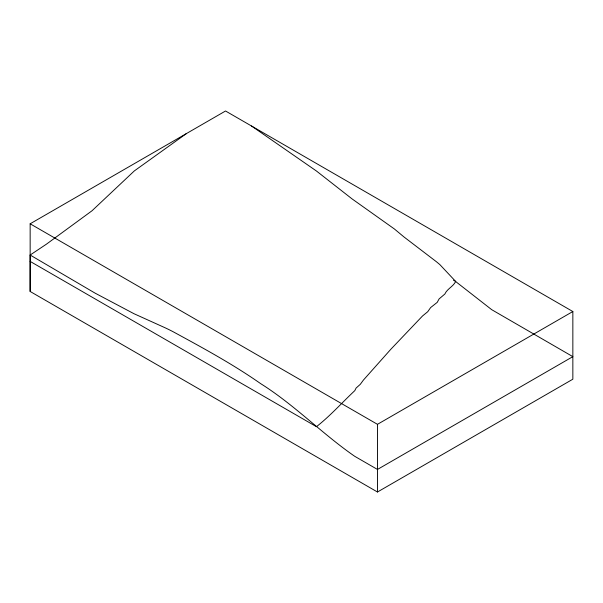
<?xml version="1.0" encoding="UTF-8"?>
<svg xmlns="http://www.w3.org/2000/svg" width="603" height="603" viewBox="0 0 603 603"><rect width="100%" height="100%" fill="white"/><g stroke="black" fill="none" stroke-linecap="round" stroke-linejoin="round"><path stroke-width="0.9" d="M30.15 291.475L30.15 223.796L225.53 110.997L572.85 311.525L572.85 379.204L377.47 492.003L30.15 291.475L30.15 255.031L46.431 244.17L92.018 210.764L134.348 170.905L186.455 133.557M30.15 223.796L377.47 424.324L572.85 311.525M453.509 280.222L455.702 281.488C453.132 286.674 447.155 288.799 444.856 294.023L439.082 298.937L437.243 302.337L430.64 307.568L427.723 311.721L422.552 315.949L390.842 349.258L363.413 380.078L360.293 384.322L356.079 388.076L354.813 390.623C342.097 402.54 330.338 415.821 316.447 426.69L30.15 261.401M30.15 255.031L95.07 293.126L134.024 313.733L163.247 326.939A211.638 122.19 60 0 1 172.978 331.658C202.804 347.886 232.75 364.099 260.617 383.614C294.347 404.756 322.092 433.745 354.76 456.328L377.47 469.443L572.85 356.644L491.731 309.693L455.989 281.782L439.791 264.536L436.534 261.83L404.055 237.017L394.324 228.929L352.114 198.937L316.417 170.996L251.496 125.989M377.47 424.324L377.47 492.003"/></g></svg>
